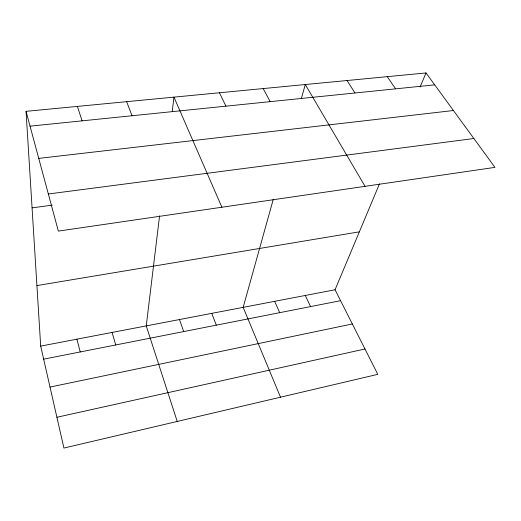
<?xml version="1.0" encoding="UTF-8"?>
<svg xmlns="http://www.w3.org/2000/svg" width="521" height="521" viewBox="0 0 521 521"><rect width="100%" height="100%" fill="white"/><g stroke="black" fill="none" stroke-linecap="round" stroke-linejoin="round"><path stroke-width="0.78" d="M159.576 215.85L146.245 325.905L177.218 421.45M172.217 111.54L173.962 97.134L221.9 207.234M273.291 199.276L243.164 307.351L280.506 397.197M301.418 98.371L305.273 84.532L365.039 186.336M26.05 111.331L58.352 231.103L494.95 167.371L426.009 72.947L26.05 111.331L40.69 346.107L63.92 448.053L377.79 374.352L335.062 289.767L379.49 183.841M420.121 86.981L426.009 72.947M56.906 417.269L364.98 348.992M50.029 387.077L352.339 323.971M43.666 359.151L340.578 300.682M40.69 346.107L335.062 289.767M36.919 285.58L359.36 231.832M32.068 207.866L52.211 205.15M48.342 193.988L473.889 138.521M38.743 158.391L453.433 110.517M30.049 126.16L434.703 84.851M387.259 76.665L395.582 88.85M347.038 80.527L354.97 92.992M263.17 88.577L270.204 101.647M219.432 92.771L225.958 106.16M305.267 295.466L310.562 306.595M274.645 301.327L279.705 312.672M211.747 313.368L216.3 325.156M126.649 101.673L132.021 115.753M179.458 319.549L183.724 331.571M77.388 106.401L82.103 120.846M112.074 332.444L115.74 344.961M76.906 339.178L80.234 351.949"/></g></svg>
